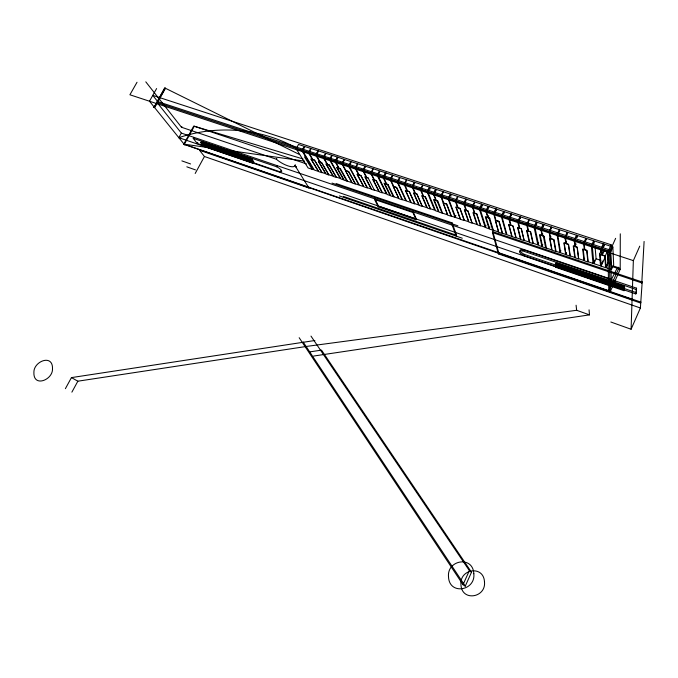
<?xml version="1.0" encoding="UTF-8"?>
<svg xmlns="http://www.w3.org/2000/svg" width="678" height="678" viewBox="0 0 678 678"><rect width="100%" height="100%" fill="white"/><g stroke="black" fill="none" stroke-linecap="round" stroke-linejoin="round"><path stroke-width="1.02" d="M306.532 163.932L193.747 126.057L183.738 144.244L610.132 291.921L620.209 269.276L620.285 233.834M555.833 267.318L556.197 265.505L555.833 267.318L624.031 290.692L624.514 288.87L555.587 265.327M624.031 290.692L624.514 288.87M624.565 286.404L624.074 288.243L624.565 286.404L555.824 262.962M624.591 287.684L624.099 289.514L624.591 287.684L555.341 264.013M610.836 322.008L631.091 329.245L633.354 260.623L639.769 246.148M635.803 293.93L636.549 288.175L523.289 249.657A6.534 2.178 23.4 0 0 520.111 250.758A6.534 2.178 23.4 0 0 524.331 254.369L636.354 292.667L635.803 293.93L523.772 255.564A6.543 2.17 23.4 0 1 519.551 251.953A6.543 2.17 23.4 0 1 522.73 250.868L635.989 289.447M636.354 292.667L636.549 288.175M631.091 329.245L640.388 307.99L642.193 282.006L492.838 231.698L492.423 232.562L498.423 253.911L640.668 303.058M492.423 232.562L641.786 282.938L644.1 241.461M641.786 282.938L642.193 282.006M304.583 161.127L184.077 144.185L608.802 290.692L618.963 267.895L618.268 267.234L616.09 270.191L608.649 284.938L178.831 137.676L181.365 133.091L157.11 102.547L610.649 251.682L611.209 279.209L608.649 284.938M299.168 337.703L463.023 584.707L465.261 586.139L471.498 572.232L321.491 350.119L309.719 351.899M611.471 269.497L613.666 264.589L612.844 246.928L604.225 244.148L601.937 249.216L602.352 255.013L605.301 255.979L606.064 267.7L611.471 269.497L610.556 252.021L612.844 246.928M601.598 263.411L602.7 260.971M605.301 255.979L607.564 250.962L608.259 262.801L606.064 267.7M607.717 262.937L605.598 267.649L601.115 266.157L604.92 257.699M607.92 257.767L611.217 250.428L157.669 101.556L152.779 95.369L611.107 244.775L607.768 252.199L608.802 290.692M615.632 238.351L609.2 252.674L610.132 291.921L632.074 299.49M463.023 584.707L469.354 570.596L310.982 336.093M593.903 243.877L593.623 240.741L586.428 238.41L584.139 243.444L584.826 249.699L587.004 250.411L588.19 261.767L592.987 263.361L594.453 260.115M601.852 249.106L599.589 254.106L600.505 265.852L593.894 263.649L596.089 258.784L595.013 246.241M593.894 263.649L592.267 246.063L594.555 241.021L603.293 243.843L601.005 248.911L601.428 254.708L599.589 254.106M601.428 254.708L602.564 252.208M602.352 255.013L604.606 250.004M586.089 240.046L585.902 238.241L577.105 235.402L574.817 240.402L575.63 246.682L577.249 247.216L578.698 258.716L583.978 260.479L584.716 258.86M592.987 263.361L591.335 245.783L593.623 240.741M583.978 260.479L582.673 248.996L584.3 249.529L583.614 243.266L585.902 238.241M567.461 234.02L567.198 232.198L559.977 229.867L557.689 234.834L560.664 252.835L565.689 254.504L566.571 252.589M574.181 240.326L576.453 235.19L567.791 232.393L565.503 237.376L566.435 243.665L568.579 244.368L570.249 255.911L574.791 257.42L573.249 245.902L574.986 246.47L576.114 244.004M565.689 254.504L563.893 242.834L565.85 243.478L564.91 237.181L567.198 232.198M559.638 231.673L559.316 229.656L551.782 227.223L549.494 232.164L550.646 238.486L554.002 239.588L556.053 251.301L560.02 252.623L560.901 250.707M565.85 243.478L566.605 241.834M560.02 252.623L557.019 234.613L559.316 229.656M543.476 226.113L543.12 224.282L537.188 222.308L534.891 227.215L538.756 245.47L541.9 246.521L542.781 244.622M551.222 226.994L543.561 224.435L541.264 229.359L548.934 231.935L551.4 227.054L549.112 231.995L550.282 238.385L549.578 238.156L551.731 249.843L545.646 247.817L543.341 236.105M550.282 238.385L551.036 236.758M541.9 246.521L539.476 234.69L542.095 235.546L540.832 229.206L543.12 224.282M541.798 229.528L544.087 224.604M536.713 224.02L536.298 222.011L529.442 219.799L527.145 224.689L528.594 231.054L530.671 231.74L533.247 243.3L537.824 244.826L538.705 242.927M542.095 235.546L542.849 233.927M522.73 250.868L523.289 249.657M537.824 244.826L534.01 226.918L536.298 222.011M523.772 255.564L524.331 254.369M511.576 215.723L511.102 213.875L504.22 211.646L501.923 216.477L506.983 234.783L511.788 236.385L508.619 224.503L513.093 225.977L516.128 237.715L520.467 239.165L517.543 227.435L521.365 228.689L524.196 240.402L529.247 242.08L526.535 230.384L528.094 230.893L526.645 224.52L528.933 219.63L520.551 216.926L518.255 221.791L519.823 228.181M498.423 253.911L498.813 253.08L492.838 231.698M517.67 221.723L519.933 216.723L511.67 214.053L509.373 218.901L511.051 225.299M510.492 225.121L508.805 218.714L511.102 213.875M501.288 216.274L503.585 211.443L496.406 209.121L494.109 213.934L495.974 220.358L499.178 221.409L502.576 233.317L506.364 234.58L501.288 216.274L494.109 213.934M487.804 217.545L485.821 211.104L488.118 206.315L482.448 204.425L480.151 209.205L486.033 227.749L489.041 228.749L485.295 216.723L487.804 217.545L488.702 215.655M482.202 206.078L481.6 204.146L475.058 202.027L472.761 206.79L474.897 213.256L476.88 213.909L480.727 225.655L485.101 227.105L485.982 225.266M495.864 208.909L488.533 206.459L486.236 211.248L493.567 213.714L495.864 208.909L496.567 210.833M489.007 218.087L492.626 229.995L498.44 231.927L493.737 213.773L496.033 208.96M489.041 228.749L489.923 226.901M486.745 211.417L489.041 206.621M472.278 206.629L474.575 201.875L466.574 199.29L464.277 204.027L466.523 210.511L467.998 210.994L472.083 222.893L476.914 224.494L472.939 212.612L474.422 213.095L472.278 206.629L464.277 204.027M485.101 227.105L479.304 208.917L481.6 204.146M463.684 203.832L465.981 199.095L458.091 196.552L455.794 201.273L458.142 207.756L460.099 208.4L464.371 220.325L468.523 221.706L464.345 209.799L465.939 210.316L463.684 203.832L455.794 201.273M463.727 203.968L465.981 199.095M452.082 222.859L456.591 235.3L456.201 236.122L451.684 223.698L452.082 222.859L336.085 183.543M455.252 201.095L457.548 196.374L450.98 194.255L448.683 198.959L455.633 217.528L460.235 219.053L455.819 207.002L457.608 207.587L455.252 201.095L448.683 198.959M451.099 196.027L450.37 194.061L443.514 191.84L441.217 196.527L443.743 203.036L446.802 204.044L451.421 216.121L455.048 217.333L455.93 215.511M455.048 217.333L448.073 198.756L450.37 194.061M442.988 191.637L435.988 189.289L433.691 193.959L440.692 196.315L443.158 191.688L440.861 196.366L447.463 214.79L441.903 212.943L437.081 200.874M416.08 219.791L416.402 219.147L413.224 211.858L412.902 212.511L416.08 219.791L378.248 206.815L374.536 199.459L374.858 198.815L378.561 206.18L416.402 219.147M433.293 193.815L435.59 189.145L430.157 187.348L427.86 192.001L435.581 210.79L438.463 211.748L433.522 199.561L435.912 200.341L433.293 193.815L427.86 192.001M434.174 194.111L436.471 189.442M427.055 191.73L429.352 187.077L423.097 185.052L420.801 189.696L423.572 196.239L425.47 196.857L430.462 208.765L434.657 210.155L427.055 191.73L420.801 189.696M412.699 187.052L414.995 182.441L422.64 184.908L420.343 189.543L423.114 196.086L421.699 195.62L426.826 207.663L422.208 206.129L416.97 194.078L415.563 193.611L412.699 187.052L420.343 189.543M404.08 184.255L406.376 179.653L400.088 177.628L397.8 182.213L406.478 201.002L410.876 202.468L405.334 190.255L407.046 190.823L404.08 184.255L397.8 182.213M404.596 184.416L412.131 186.874L415.004 193.425L413.487 192.933L418.801 204.993L414.826 203.671L409.419 191.603L407.554 190.984L404.596 184.416L406.885 179.823L414.428 182.255L412.19 187.009M412.131 186.874L414.428 182.255M397.215 182.018L399.512 177.441L392.952 175.322L390.664 179.89L393.782 186.475L396.706 187.433L402.444 199.663L405.919 200.815L397.215 182.018L390.664 179.89M392.452 175.119L385.74 172.873L383.451 177.424L390.155 179.687L392.604 175.17L390.308 179.738L398.656 198.383L393.325 196.612L387.418 184.399M378.248 206.815L378.561 206.18M383.062 177.289L385.358 172.737L380.163 171.009L377.875 175.551L387.265 194.544L390.028 195.467L383.985 183.136L386.274 183.882L383.062 177.289L377.875 175.551M383.909 177.577L386.206 173.026M374.434 190.069L378.858 191.535L372.663 179.365L374.027 179.814L370.68 173.195L372.968 168.678L365.662 166.322L363.366 170.822L366.798 177.441L368.146 177.89L374.468 190.332L371.68 189.399L365.239 177.034L368.086 177.967M371.12 173.339L373.409 168.822L379.392 170.754L377.095 175.288L386.333 193.916L382.324 192.586L376.273 180.551L374.459 179.958L371.12 173.339L377.095 175.288M362.823 170.644L365.12 166.144L357.908 163.822L355.611 168.297L359.128 174.932L360.916 175.517L367.357 187.713L371.163 188.984L364.806 176.788L366.264 177.272L362.823 170.644L355.611 168.297M362.891 170.78L365.12 166.144M355.119 168.144L357.416 163.661L351.399 161.72L349.111 166.186L359.374 185.162L363.586 186.569L357.001 174.238L358.645 174.771L355.119 168.144L349.111 166.186M348.551 166.008L350.848 161.542L344.577 159.516L342.288 163.966L345.95 170.61L348.746 171.526L355.501 183.882L358.832 184.984L348.551 166.008L342.288 163.966M344.085 159.322L337.661 157.16L335.364 161.601L341.797 163.771L344.238 159.364L341.949 163.813L351.865 182.653L346.763 180.958L339.856 168.627M329.44 159.61L331.737 155.194L326.008 153.347L323.72 157.754L327.584 164.423L329.322 164.991L336.33 177.136L340.178 178.416L329.44 159.61L323.72 157.754M330.025 159.805L332.313 155.381L337.288 157.033L335 161.474L338.746 168.127L336.551 167.407L343.593 179.856L340.949 178.975L330.025 159.805L335 161.474M335.813 161.745L338.102 157.304M315.863 155.304L318.067 150.779L311.16 148.55L308.88 152.923L312.897 159.61L314.609 160.169L321.991 172.475L325.635 173.687L318.338 161.389L321.541 162.44L328.771 174.729L333.017 176.136L325.864 163.856L327.169 164.288L323.296 157.618L325.584 153.211L318.584 150.948L316.295 155.338L320.245 162.017M199.917 149.541L199.527 150.245L309.007 188.052L309.397 187.298M319.728 161.847L315.779 155.169L318.067 150.779M145.795 81.843L181.458 127.244L276.395 159.245A12.034 3.763 28.7 0 0 287.862 165.839A12.034 3.763 28.7 0 0 294.905 165.483L295.311 164.703M302.651 150.906L304.93 146.541L310.694 148.397L308.405 152.77L312.431 159.457L310.863 158.94L318.389 171.381L314.346 170.034L302.651 150.906L308.405 152.77M295.989 167.22L296.396 166.449M296.201 148.804L298.49 144.456L304.21 146.304L301.922 150.66L313.363 169.712L308.092 167.958L296.201 148.804L301.922 150.66M193.789 137.346L193.23 138.363L197.205 143.465L280.073 171.839A5.814 1.754 28.7 0 0 281.404 170.347A5.814 1.754 28.7 0 0 276.751 166.805L277.31 165.746M280.073 171.839L280.633 170.78M276.395 159.245L276.81 158.474M251.284 158.516L251.877 159.364L251.241 160.567L250.648 159.72L251.284 158.516L201.417 141.532L200.781 142.694L201.434 143.55L253.216 161.296L253.801 162.135L253.165 163.322L203.578 146.329L202.925 145.49L203.561 144.329L204.214 145.168L253.801 162.135M252.148 161.906L251.555 161.067L252.199 159.872L202.434 142.897L201.798 144.058L202.451 144.906L252.148 161.906L252.784 160.72L252.199 159.872M253.216 161.296L252.58 162.491L253.165 163.322M71.885 392.147L77.86 381.197L307.126 346.339L576.656 310.287L589.47 314.863L589.063 309.846M195.188 173.466L204.434 156.491L199.527 150.245M197.205 143.465L197.764 142.456M65.385 388.672L71.444 377.604L314.88 340.5M201.434 143.55L202.078 142.38L201.417 141.532M202.451 144.906L203.086 143.744L202.434 142.897M203.578 146.329L204.214 145.168M184.272 144.431L194.289 126.235L302.981 158.966M181.458 127.244L181.865 126.515M156.618 88.555L149.482 101.225L184.789 145.067M165.449 88.343L154.635 107.624L154.067 107.429L164.669 87.886L299.625 154.584M154.067 107.429L164.881 88.165M165.237 88.072L154.415 107.353L153.847 107.166M137.024 82.25L129.905 94.776L633.354 260.623M178.831 137.676C216.875 124.735 260.445 128.227 295.693 147.643M313.592 356.06L589.47 314.863M308.88 152.923L315.779 155.169M316.295 155.338L323.296 157.618M363.366 170.822L370.68 173.195M441.217 196.527L448.073 198.756M472.761 206.79L479.304 208.917M501.923 216.477L508.805 218.714M509.373 218.901L517.636 221.596L519.212 227.978M518.255 221.791L526.645 224.52M527.145 224.689L534.01 226.918M592.267 246.063L610.556 252.021M549.494 232.164L557.019 234.613M557.689 234.834L564.91 237.181M565.503 237.376L574.164 240.19L574.986 246.47M574.817 240.402L583.614 243.266M584.139 243.444L591.335 245.783M306.015 157.347L304.456 156.838L312.109 169.288M347.407 181.17L340.509 168.847L337.229 167.771L344.331 180.331L346.763 180.958M394.003 196.832L388.104 184.628L384.68 183.501L390.765 195.95L393.325 196.612M437.802 201.112L434.225 199.934L439.2 212.239L441.903 212.943M489.762 218.341L486.016 217.113L489.779 229.24L492.626 229.995M604.835 256.055L600.233 254.547L601.115 266.157M546.417 248.072L544.129 236.368L540.205 235.08L542.637 247.021L545.646 247.817M596.089 258.784L600.81 260.344M608.259 262.801L610.963 263.7M534.891 227.215L540.832 229.206M480.151 209.205L485.821 211.104M612.192 266.581L620.209 269.276M332.017 183.085L457.913 225.808M181.365 133.091L611.209 279.209M374.536 199.459L412.902 212.511M193.23 138.363L276.751 166.805M202.078 142.38L251.877 159.364M555.943 263.742L624.557 287.158M200.781 142.694L250.648 159.72M203.086 143.744L252.784 160.72M555.46 264.793L624.582 288.43M201.798 144.058L251.555 161.067M555.697 266.098L624.506 289.616M555.714 266.547L624.04 289.947M343.348 196.383L456.591 235.3M339.373 195.917L462.277 238.215M612.971 265.818L618.963 267.895M498.813 253.08L641.057 302.168M204.434 156.491L640.388 307.99M181.865 160.881L190.569 163.957M186.823 166.822L195.442 169.89M71.444 377.604L77.86 381.197M469.354 570.596L471.498 572.232M303.193 342.076L465.261 586.139M294.905 165.483L309.007 188.052M318.762 161.627L326.16 174.11L328.838 175L321.491 162.525M340.509 168.847L339.068 168.186L335.364 161.601M383.451 177.424L386.621 183.95L388.104 184.628M429.352 187.077L430.14 189.026M433.691 193.959L436.276 200.417L437.717 200.891L442.607 213.18M486.236 211.248L488.194 217.63L489.694 218.121L493.364 230.24M503.585 211.443L504.11 213.392M508.958 224.74L512.136 236.673L515.958 237.944L512.882 226.028M517.992 227.689L520.95 239.588L524.128 240.648L521.255 228.757M519.933 216.723L520.39 218.663M541.264 229.359L542.51 235.639L544.129 236.368M576.453 235.19L576.732 237.393M577.105 235.402L577.325 237.215M576.08 305.227L576.656 310.287M603.293 243.843L603.488 246.775M604.225 244.148L604.352 246.097M604.784 255.708L605.598 267.649M611.107 244.775L611.217 250.428M484.482 581.868C486.253 597.767 461.684 601.937 460.955 584.707C459.303 568.944 483.643 564.782 484.482 581.868M473.829 573.732C475.702 590.784 449.26 595.445 448.505 576.851C446.777 559.952 472.939 555.307 473.829 573.732M52.503 368.84C52.935 379.96 33.222 387.833 33.9 372.383C33.536 361.357 53.07 353.501 52.503 368.84M314.482 160.245L311.202 159.169L318.753 171.661L321.974 172.729L314.482 160.245M329.152 165.085L326.406 164.186L333.576 176.526L336.271 177.416L329.152 165.085M348.517 171.627L345.424 170.61L352.28 183.026L355.306 184.035L348.517 171.627M360.772 175.585L357.348 174.466L363.95 186.848L367.306 187.967L360.772 175.585M376.078 180.645L373.205 179.704L379.417 191.925L382.223 192.857L376.078 180.645M396.444 187.526L393.215 186.467L399.045 198.756L402.207 199.807L396.444 187.526M409.249 191.662L405.673 190.493L411.241 202.747L414.741 203.917L409.249 191.662M416.902 194.154L413.919 193.171L419.301 205.417L422.216 206.383L416.902 194.154M425.242 196.942L422.241 195.959L427.386 208.053L430.318 209.027L425.242 196.942M459.904 208.46L456.158 207.231L460.582 219.341L464.244 220.562L459.904 208.46M467.905 211.061L464.786 210.044L469.015 222.13L472.058 223.138L467.905 211.061M476.626 213.985L473.481 212.951L477.465 224.884L480.533 225.91L476.626 213.985M446.505 204.129L443.124 203.019L447.844 215.163L451.15 216.265L446.505 204.129M498.839 221.486L495.304 220.325L498.805 232.3L502.262 233.444L498.839 221.486M530.382 231.808L527.094 230.732L529.798 242.478L533.001 243.546L530.382 231.808M553.621 239.656L549.917 238.436L552.078 250.216L555.689 251.411L553.621 239.656M568.334 244.419L564.232 243.071L566.028 254.792L570.037 256.131L568.334 244.419M577.122 247.284L573.698 246.156L575.258 257.852L578.597 258.954L577.122 247.284M586.673 250.479L583.224 249.343L584.529 260.877L587.885 261.996L586.673 250.479"/></g></svg>
